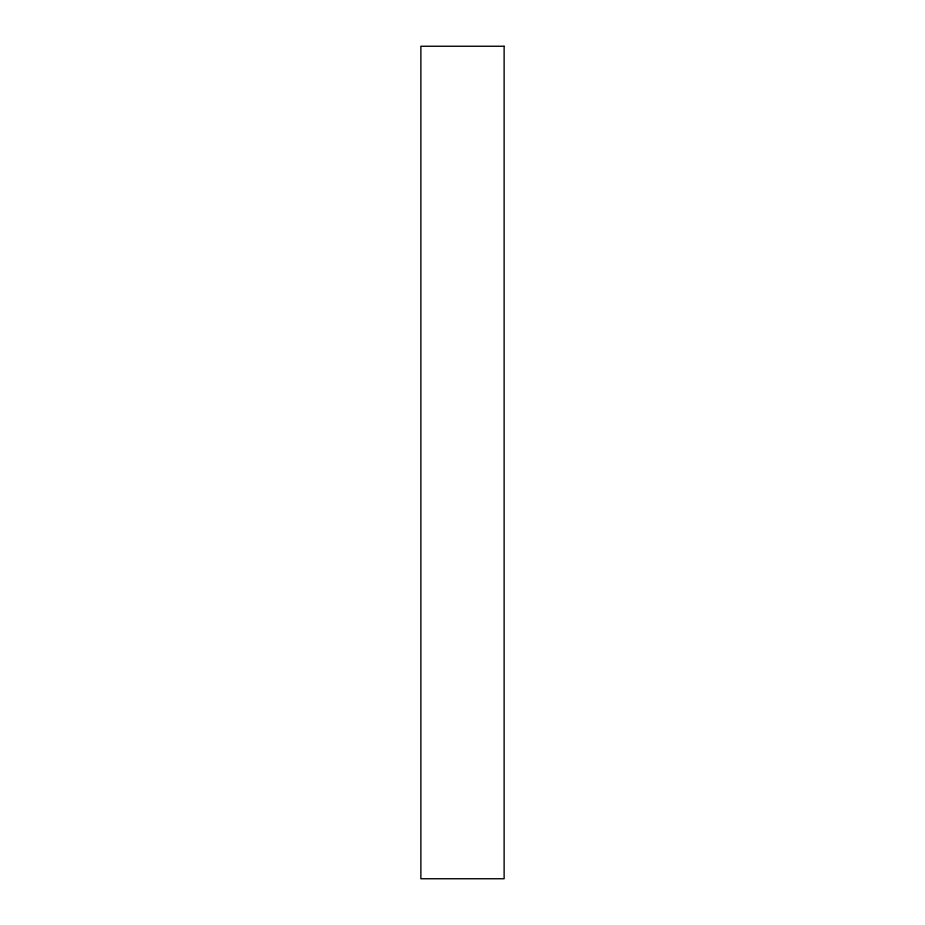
<?xml version="1.0" encoding="UTF-8"?>
<svg xmlns="http://www.w3.org/2000/svg" width="925" height="925" viewBox="0 0 925 925"><rect width="100%" height="100%" fill="white"/><g stroke="black" fill="none" stroke-linecap="round" stroke-linejoin="round"><path stroke-width="1.39" d="M504.125 46.25L420.875 46.25L420.875 878.75L504.125 878.75L504.125 46.25"/></g></svg>
